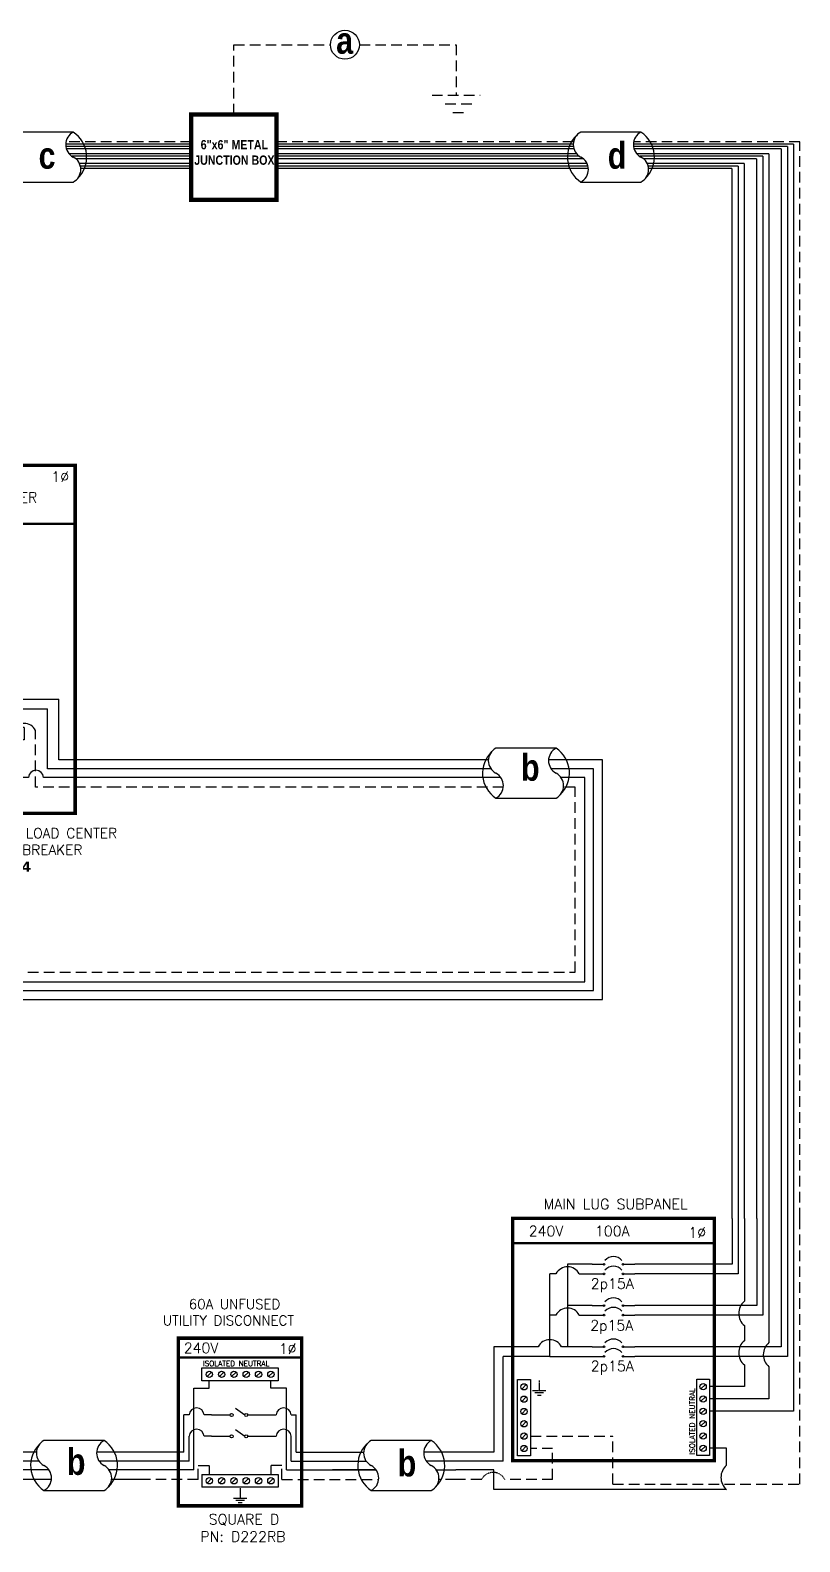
# Model space of a CAD drawing. Header units: feet. Extents: x 23528 to 24137, y 15295 to 15881.
# Drawn here: x 23865 to 24137, y 15347 to 15881 of the extents above; entities that cross this region are included whole.
import ezdxf

# ---------------------------------------------------------------- set-up
doc = ezdxf.new("R2010")
doc.units = ezdxf.units.FT
doc.header["$MEASUREMENT"] = 0
doc.linetypes.add('HIDDEN', pattern=[0.375, 0.25, -0.125])
for name, color, linetype in [('ONE LINE BLOCKS', 7, 'Continuous'), ('TABLES', 7, 'Continuous'), ('TEXT', 7, 'Continuous'), ('Z - TITLEBLOCK TXT', 7, 'Continuous')]:
    doc.layers.add(name, color=color, linetype=linetype)
doc.styles.add('ONE LINE TXT', font='techb___.ttf')
doc.styles.get("Standard").update_dxf_attribs({"font": 'simplex.shx'})

# ---------------------------------------------------------------- blocks, each defined once
blk = doc.blocks.new('*U4')
at = {"color": 7, "linetype": 'Continuous'}
for p, q in [((6.669, 2.433), (2.905, 2.433)), ((2.435, 1.711), (0, 1.711)), ((9.575, 1.711), (6.199, 1.711)), ((2.905, -0.69), (6.669, -0.69))]:
    blk.add_line(p, q, dxfattribs=at)
at = {"color": 10, "linetype": 'Continuous'}
for p, q in [((2.591, 1.149), (0, 1.149)), ((9.575, 1.149), (6.355, 1.149))]:
    blk.add_line(p, q, dxfattribs=at)
at = {"color": 253, "linetype": 'Continuous'}
for p, q in [((3.208, 0.611), (0, 0.611)), ((9.575, 0.611), (6.972, 0.611))]:
    blk.add_line(p, q, dxfattribs=at)
at = {"color": 7, "linetype": 'Continuous'}
for centre, start, end in [((3.942, 0.872), 133.97324, 236.42648), ((5.633, 0.872), 313.97324, 56.42648)]:
    blk.add_arc(centre, 1.874, start, end, dxfattribs=at)
at = {"layer": 'TEXT', "color": 92, "linetype": 'HIDDEN', "ltscale": 15}
for p, q in [((3.373, 0), (0, 0)), ((9.575, 0), (7.137, 0))]:
    blk.add_line(p, q, dxfattribs=at)
at = {"layer": 'Z - TITLEBLOCK TXT', "linetype": 'Continuous'}
for centre, start, end in [((3.315, 1.653), 117.66392, 242.33608), ((7.078, 1.653), 117.66392, 242.33608), ((2.496, 0.091), 297.66392, 62.33608), ((6.26, 0.091), 297.66392, 62.33608)]:
    blk.add_arc(centre, 0.882, start, end, dxfattribs=at)
blk = doc.blocks.new('*U8')
at = {"layer": 'ONE LINE BLOCKS', "linetype": 'Continuous'}
h = blk.add_hatch(color=1, dxfattribs=at)
h.dxf.hatch_style = 1
edge = h.paths.add_edge_path()
edge.add_arc((52.27, 75.95), 0.291, 0, 360)
h = blk.add_hatch(color=1, dxfattribs=at)
h.dxf.hatch_style = 1
edge = h.paths.add_edge_path()
edge.add_arc((58.94, 75.95), 0.291, 0, 360)
h = blk.add_hatch(color=1, dxfattribs=at)
h.dxf.hatch_style = 1
edge = h.paths.add_edge_path()
edge.add_arc((52.27, 72.57), 0.291, 0, 360)
h = blk.add_hatch(color=1, dxfattribs=at)
h.dxf.hatch_style = 1
edge = h.paths.add_edge_path()
edge.add_arc((58.94, 72.57), 0.291, 0, 360)
h = blk.add_hatch(color=1, dxfattribs=at)
h.dxf.hatch_style = 1
edge = h.paths.add_edge_path()
edge.add_arc((52.27, 61.39), 0.291, 0, 360)
h = blk.add_hatch(color=1, dxfattribs=at)
h.dxf.hatch_style = 1
edge = h.paths.add_edge_path()
edge.add_arc((58.94, 61.39), 0.291, 0, 360)
h = blk.add_hatch(color=1, dxfattribs=at)
h.dxf.hatch_style = 1
edge = h.paths.add_edge_path()
edge.add_arc((52.27, 58.01), 0.291, 0, 360)
h = blk.add_hatch(color=1, dxfattribs=at)
h.dxf.hatch_style = 1
edge = h.paths.add_edge_path()
edge.add_arc((58.94, 58.01), 0.291, 0, 360)
h = blk.add_hatch(color=1, dxfattribs=at)
h.dxf.hatch_style = 1
edge = h.paths.add_edge_path()
edge.add_arc((52.27, 46.83), 0.291, 0, 360)
h = blk.add_hatch(color=1, dxfattribs=at)
h.dxf.hatch_style = 1
edge = h.paths.add_edge_path()
edge.add_arc((52.27, 43.45), 0.291, 0, 360)
h = blk.add_hatch(color=1, dxfattribs=at)
h.dxf.hatch_style = 1
edge = h.paths.add_edge_path()
edge.add_arc((58.94, 46.83), 0.291, 0, 360)
h = blk.add_hatch(color=1, dxfattribs=at)
h.dxf.hatch_style = 1
edge = h.paths.add_edge_path()
edge.add_arc((58.94, 43.45), 0.291, 0, 360)
at = {"color": 7, "linetype": 'Continuous'}
for p, q in [((97.46, 92.13), (97.46, 75.95)), ((106.16, 92.13), (106.16, 61.39)), ((114.86, 92.13), (114.86, 46.83)), ((48.07, 75.95), (39.41, 75.95)), ((39.41, 75.95), (39.41, 61.39)), ((97.46, 75.95), (63.14, 75.95)), ((48.07, 61.39), (39.41, 61.39)), ((39.41, 61.39), (39.41, 46.83)), ((106.16, 61.39), (63.14, 61.39)), ((29, 46.83), (13.32, 46.83)), ((13.32, 46.83), (13.32, 9.66)), ((48.07, 46.83), (37.24, 46.83)), ((114.86, 46.83), (63.14, 46.83)), ((13.32, 9.66), (0, 9.66))]:
    blk.add_line(p, q, dxfattribs=at)
at = {"color": 10, "linetype": 'Continuous'}
for p, q in [((99.63, 92.13), (99.63, 72.57)), ((108.33, 92.13), (108.33, 58.01)), ((117.03, 92.13), (117.03, 43.45)), ((33.12, 58.01), (33.12, 72.57)), ((35.29, 72.57), (33.12, 72.57)), ((43.53, 72.57), (48.07, 72.57)), ((99.63, 72.57), (63.14, 72.57)), ((33.12, 43.45), (33.12, 58.01)), ((35.29, 58.01), (33.12, 58.01)), ((43.53, 58.01), (48.07, 58.01)), ((108.33, 58.01), (63.14, 58.01)), ((33.12, 43.45), (16.61, 43.45)), ((16.61, 6.49), (16.61, 43.45)), ((33.12, 43.45), (48.07, 43.45)), ((117.03, 43.45), (63.14, 43.45)), ((16.61, 6.49), (0, 6.49))]:
    blk.add_line(p, q, dxfattribs=at)
at = {"color": 253, "linetype": 'Continuous'}
for p, q in [((101.81, 92.13), (101.81, 62.88)), ((110.51, 92.13), (110.51, 48.32)), ((119.21, 92.13), (119.21, 24.07)), ((101.81, 54.32), (101.81, 48.99)), ((101.81, 40.44), (101.81, 32.77)), ((110.51, 39.76), (110.51, 28.42)), ((101.81, 32.77), (89.53, 32.77)), ((110.51, 28.42), (89.53, 28.42)), ((119.21, 24.07), (89.53, 24.07)), ((95.54, 11.02), (89.53, 11.02)), ((95.54, 5), (95.54, 11.02)), ((13.32, 3.45), (0, 3.45)), ((13.32, -3.56), (13.32, 3.45)), ((95.54, -3.56), (13.32, -3.56))]:
    blk.add_line(p, q, dxfattribs=at)
at = {"color": 10, "linetype": 'Continuous'}
for centre in [(39.41, 70.41), (39.41, 55.85)]:
    blk.add_arc(centre, 4.65, 27.6639, 152.3361, dxfattribs=at)
at = {"color": 253, "linetype": 'Continuous'}
for centre in [(105.39, 58.6), (105.39, 44.71), (114.09, 44.04), (99.12, 0.72)]:
    blk.add_arc(centre, 5.58, 129.9215, 230.0785, dxfattribs=at)
at = {"color": 7, "linetype": 'Continuous'}
blk.add_arc((33.12, 44.67), 4.65, 27.6639, 152.3361, dxfattribs=at)
at = {"layer": 'ONE LINE BLOCKS', "lineweight": 50}
blk.add_line((20.02, 83.43), (91.19, 83.43), dxfattribs=at)
at = {"layer": 'ONE LINE BLOCKS', "lineweight": 50, "const_width": 1.19}
blk.add_lwpolyline([(20.02, 6.67), (20.02, 92.13), (91.19, 92.13), (91.19, 6.67)], close=True, dxfattribs=at)
at = {"layer": 'TEXT', "color": 92, "linetype": 'HIDDEN', "ltscale": 15}
for p, q in [((121.38, -1.65), (121.38, 92.13)), ((26.29, 15.3), (55.38, 15.3)), ((34.13, 10.94), (26.29, 10.94)), ((34.13, 0), (34.13, 10.94)), ((55.38, -1.65), (55.38, 15.3)), ((9.01, 0), (0, 0)), ((34.13, 0), (17.25, 0)), ((55.38, -1.65), (121.38, -1.65))]:
    blk.add_line(p, q, dxfattribs=at)
at = {"layer": 'TEXT', "color": 92, "linetype": 'HIDDEN', "flags": 128}
for points in [[(29.4, 34.92), (29.4, 31.42)], [(27.06, 31.42), (31.74, 31.42)], [(30.93, 30.55), (27.87, 30.55)], [(30.12, 29.68), (28.68, 29.68)]]:
    blk.add_lwpolyline(points, dxfattribs=at)
at = {"layer": 'TEXT', "color": 92, "linetype": 'HIDDEN', "ltscale": 0.3}
blk.add_arc((13.13, -2.16), 4.65, 27.6639, 152.3361, dxfattribs=at)
at = {"layer": 'Z - TITLEBLOCK TXT', "color": 1, "linetype": 'Continuous'}
for p, q in [((21.75, 8.35), (21.75, 35.29)), ((21.75, 35.29), (26.29, 35.29)), ((26.29, 35.29), (26.29, 8.35)), ((84.99, 8.42), (84.99, 35.37)), ((84.99, 35.37), (89.53, 35.37)), ((89.53, 35.37), (89.53, 8.42)), ((26.29, 8.35), (21.75, 8.35)), ((89.53, 8.42), (84.99, 8.42))]:
    blk.add_line(p, q, dxfattribs=at)
at = {"layer": 'Z - TITLEBLOCK TXT', "color": 4, "linetype": 'Continuous'}
for p, q in [((24.81, 33.48), (23.24, 31.91)), ((88.04, 33.56), (86.47, 31.98)), ((24.81, 29.13), (23.24, 27.56)), ((88.04, 29.2), (86.47, 27.63)), ((24.81, 24.78), (23.24, 23.21)), ((88.04, 24.85), (86.47, 23.28)), ((24.81, 20.43), (23.24, 18.86)), ((24.81, 16.08), (23.24, 14.51)), ((88.04, 20.5), (86.47, 18.93)), ((88.04, 16.15), (86.47, 14.58)), ((24.81, 11.73), (23.24, 10.16)), ((88.04, 11.8), (86.47, 10.23))]:
    blk.add_line(p, q, dxfattribs=at)
at = {"layer": 'Z - TITLEBLOCK TXT', "color": 1, "linetype": 'Continuous', "flags": 128}
for points in [[(48.07, 75.95), (52.27, 75.95)], [(48.07, 75.95), (52.27, 75.95)], [(58.94, 75.95), (63.14, 75.95)], [(48.07, 72.57), (52.27, 72.57)], [(48.07, 72.57), (52.27, 72.57)], [(58.94, 72.57), (63.14, 72.57)], [(48.07, 61.39), (52.27, 61.39)], [(48.07, 61.39), (52.27, 61.39)], [(58.94, 61.39), (63.14, 61.39)], [(48.07, 58.01), (52.27, 58.01)], [(48.07, 58.01), (52.27, 58.01)], [(58.94, 58.01), (63.14, 58.01)], [(48.07, 46.83), (52.27, 46.83)], [(48.07, 46.83), (52.27, 46.83)], [(48.07, 43.45), (52.27, 43.45)], [(48.07, 43.45), (52.27, 43.45)], [(58.94, 46.83), (63.14, 46.83)], [(58.94, 43.45), (63.14, 43.45)]]:
    blk.add_lwpolyline(points, dxfattribs=at)
at = {"layer": 'Z - TITLEBLOCK TXT', "color": 1, "linetype": 'Continuous'}
for centre in [(52.27, 75.95), (58.94, 75.95), (52.27, 72.57), (58.94, 72.57), (52.27, 61.39), (58.94, 61.39), (52.27, 58.01), (58.94, 58.01), (52.27, 46.83), (52.27, 43.45), (58.94, 46.83), (58.94, 43.45)]:
    blk.add_circle(centre, 0.291, dxfattribs=at)
at = {"layer": 'Z - TITLEBLOCK TXT', "color": 4, "linetype": 'Continuous'}
for centre in [(24.02, 32.7), (87.26, 32.77), (24.02, 28.35), (87.26, 28.42), (24.02, 24), (87.26, 24.07), (24.02, 19.65), (24.02, 15.3), (87.26, 19.72), (87.26, 15.37), (24.02, 10.94), (87.26, 11.02)]:
    blk.add_circle(centre, 1.11, dxfattribs=at)
at = {"layer": 'Z - TITLEBLOCK TXT', "color": 1, "linetype": 'Continuous'}
for centre in [(55.6, 74.75), (55.6, 71.37), (55.6, 60.19), (55.6, 56.81), (55.6, 45.63), (55.6, 42.25)]:
    blk.add_arc(centre, 3.93, 40.3392, 139.6608, dxfattribs=at)
at = {"layer": 'TABLES', "color": 1, "linetype": 'Continuous'}
for p in [(47.57, 67.33), (47.4, 52.58), (47.57, 38.21)]:
    blk.add_text('2p15A', height=3.658, dxfattribs=at).set_placement(p)
at = {"layer": 'TABLES', "color": 4, "linetype": 'Continuous'}
blk.add_text('ISOLATED NEUTRAL', height=1.8743, rotation=90, dxfattribs=at).set_placement((84.33, 8.78))
at = {"layer": 'TEXT', "color": 1, "attachment_point": 5}
for s, width, gutter_width, insert, char_height in [('MAIN LUG SUBPANEL ', 62.3984, 7.17, (56.35, 97.2), 3.6576), ('240V', 0.1481, 0.75, (31.81, 87.69), 3.658), ('100A', 0.1481, 0.75, (55.19, 87.69), 3.658), ('1∅', 0.1481, 0.75, (85.17, 87.17), 3.658)]:
    blk.add_mtext_dynamic_manual_height_columns(s, width=width, gutter_width=gutter_width, heights=[0], dxfattribs=dict(at, insert=insert, char_height=char_height))
blk = doc.blocks.new('*U9')
at = {"layer": 'ONE LINE BLOCKS', "linetype": 'Continuous'}
h = blk.add_hatch(color=1, dxfattribs=at)
h.dxf.hatch_style = 1
edge = h.paths.add_edge_path()
edge.add_arc((-70.09, 79.71), 0.291, 0, 360)
h = blk.add_hatch(color=1, dxfattribs=at)
h.dxf.hatch_style = 1
edge = h.paths.add_edge_path()
edge.add_arc((-64.17, 79.71), 0.291, 0, 360)
h = blk.add_hatch(color=1, dxfattribs=at)
h.dxf.hatch_style = 1
edge = h.paths.add_edge_path()
edge.add_arc((-70.09, 73.04), 0.291, 0, 360)
h = blk.add_hatch(color=1, dxfattribs=at)
h.dxf.hatch_style = 1
edge = h.paths.add_edge_path()
edge.add_arc((-64.17, 73.04), 0.291, 0, 360)
h = blk.add_hatch(color=1, dxfattribs=at)
h.dxf.hatch_style = 1
edge = h.paths.add_edge_path()
edge.add_arc((-52.18, 67.09), 0.291, 0, 360)
h = blk.add_hatch(color=1, dxfattribs=at)
h.dxf.hatch_style = 1
edge = h.paths.add_edge_path()
edge.add_arc((-45.5, 67.09), 0.291, 0, 360)
h = blk.add_hatch(color=1, dxfattribs=at)
h.dxf.hatch_style = 1
edge = h.paths.add_edge_path()
edge.add_arc((-52.18, 63.72), 0.291, 0, 360)
h = blk.add_hatch(color=1, dxfattribs=at)
h.dxf.hatch_style = 1
edge = h.paths.add_edge_path()
edge.add_arc((-45.5, 63.72), 0.291, 0, 360)
h = blk.add_hatch(color=1, dxfattribs=at)
h.dxf.hatch_style = 1
edge = h.paths.add_edge_path()
edge.add_arc((-52.18, 57.69), 0.291, 0, 360)
h = blk.add_hatch(color=1, dxfattribs=at)
h.dxf.hatch_style = 1
edge = h.paths.add_edge_path()
edge.add_arc((-52.18, 54.31), 0.291, 0, 360)
h = blk.add_hatch(color=1, dxfattribs=at)
h.dxf.hatch_style = 1
edge = h.paths.add_edge_path()
edge.add_arc((-45.5, 57.69), 0.291, 0, 360)
h = blk.add_hatch(color=1, dxfattribs=at)
h.dxf.hatch_style = 1
edge = h.paths.add_edge_path()
edge.add_arc((-45.5, 54.31), 0.291, 0, 360)
h = blk.add_hatch(color=1, dxfattribs=at)
h.dxf.hatch_style = 1
edge = h.paths.add_edge_path()
edge.add_arc((-52.18, 48.29), 0.291, 0, 360)
h = blk.add_hatch(color=1, dxfattribs=at)
h.dxf.hatch_style = 1
edge = h.paths.add_edge_path()
edge.add_arc((-45.5, 48.29), 0.291, 0, 360)
h = blk.add_hatch(color=1, dxfattribs=at)
h.dxf.hatch_style = 1
edge = h.paths.add_edge_path()
edge.add_arc((-52.18, 44.91), 0.291, 0, 360)
h = blk.add_hatch(color=1, dxfattribs=at)
h.dxf.hatch_style = 1
edge = h.paths.add_edge_path()
edge.add_arc((-45.5, 44.91), 0.291, 0, 360)
h = blk.add_hatch(color=1, dxfattribs=at)
h.dxf.hatch_style = 1
edge = h.paths.add_edge_path()
edge.add_arc((-52.18, 38.89), 0.291, 0, 360)
h = blk.add_hatch(color=1, dxfattribs=at)
h.dxf.hatch_style = 1
edge = h.paths.add_edge_path()
edge.add_arc((-45.5, 38.89), 0.291, 0, 360)
h = blk.add_hatch(color=1, dxfattribs=at)
h.dxf.hatch_style = 1
edge = h.paths.add_edge_path()
edge.add_arc((-52.18, 35.51), 0.291, 0, 360)
h = blk.add_hatch(color=1, dxfattribs=at)
h.dxf.hatch_style = 1
edge = h.paths.add_edge_path()
edge.add_arc((-45.5, 35.51), 0.291, 0, 360)
h = blk.add_hatch(color=1, dxfattribs=at)
h.dxf.hatch_style = 1
edge = h.paths.add_edge_path()
edge.add_arc((-52.18, 31.06), 0.291, 0, 360)
h = blk.add_hatch(color=1, dxfattribs=at)
h.dxf.hatch_style = 1
edge = h.paths.add_edge_path()
edge.add_arc((-52.18, 27.68), 0.291, 0, 360)
h = blk.add_hatch(color=1, dxfattribs=at)
h.dxf.hatch_style = 1
edge = h.paths.add_edge_path()
edge.add_arc((-45.5, 31.06), 0.291, 0, 360)
h = blk.add_hatch(color=1, dxfattribs=at)
h.dxf.hatch_style = 1
edge = h.paths.add_edge_path()
edge.add_arc((-45.5, 27.68), 0.291, 0, 360)
at = {"color": 10, "linetype": 'Continuous'}
for p, q in [((-24.71, 6.49), (-24.71, 27.68)), ((-20.67, 27.68), (-20.67, 27.68)), ((-20.67, 27.68), (-20.67, 27.68)), ((0, 6.49), (-24.71, 6.49))]:
    blk.add_line(p, q, dxfattribs=at)
at = {"color": 7, "linetype": 'Continuous'}
for p, q in [((-20.69, 9.66), (-20.69, 31.06)), ((0, 9.66), (-20.69, 9.66))]:
    blk.add_line(p, q, dxfattribs=at)
at = {"color": 253, "linetype": 'Continuous'}
for p, q in [((-36.04, 12.29), (-37.2, 12.29)), ((-36.04, 3.45), (-36.04, 12.29)), ((-31.39, 3.45), (-36.04, 3.45)), ((0, 3.45), (-26.11, 3.45))]:
    blk.add_line(p, q, dxfattribs=at)
at = {"color": 7, "linetype": 'Continuous'}
blk.add_circle((-110.4, -15.26), 5.11, dxfattribs=at)
at = {"color": 253, "linetype": 'Continuous'}
blk.add_arc((-28.75, 3.3), 2.64, 3.2819, 176.7181, dxfattribs=at)
at = {"layer": 'ONE LINE BLOCKS', "lineweight": 50}
for p, q in [((-108.51, 134.89), (-108.51, 151.79)), ((-108.51, 151.79), (-89.65, 151.79)), ((-89.65, 151.79), (-89.65, 134.89)), ((-89.65, 134.89), (-108.51, 134.89)), ((-84.43, 92.98), (-14.91, 92.98))]:
    blk.add_line(p, q, dxfattribs=at)
at = {"layer": 'ONE LINE BLOCKS', "lineweight": 50, "const_width": 1.19}
for points in [[(-108.51, 134.89), (-108.51, 151.79), (-89.65, 151.79), (-89.65, 134.89)], [(-84.43, -9.3), (-84.43, 113.61), (-14.91, 113.61), (-14.91, -9.3)]]:
    blk.add_lwpolyline(points, close=True, dxfattribs=at)
at = {"layer": 'TEXT', "color": 92, "linetype": 'HIDDEN', "ltscale": 15}
for p, q in [((-77.46, 20.02), (-77.46, 16.57)), ((-37.13, 20.02), (-77.46, 20.02)), ((-77.46, 16.57), (-70.87, 16.57)), ((-28.89, 0), (-28.89, 20.02)), ((0, 0), (-28.89, 0)), ((-70.87, -0.83), (-110.4, -0.83)), ((-110.4, -0.83), (-110.4, -10.15)), ((-110.4, -20.38), (-110.4, -32.73))]:
    blk.add_line(p, q, dxfattribs=at)
at = {"layer": 'TEXT', "color": 92, "linetype": 'Continuous', "ltscale": 15}
blk.add_line((-41.74, -5.18), (-66.33, -5.18), dxfattribs=at)
at = {"layer": 'TEXT', "color": 92, "linetype": 'HIDDEN', "flags": 128}
for points in [[(-65.45, 5.69), (-60.77, 5.69)], [(-63.1, 9.2), (-63.11, 5.69)], [(-61.58, 4.83), (-64.64, 4.83)], [(-62.39, 3.96), (-63.82, 3.96)]]:
    blk.add_lwpolyline(points, dxfattribs=at)
at = {"layer": 'TEXT', "color": 92, "linetype": 'Continuous', "ltscale": 4, "flags": 128}
for points in [[(-118.88, -32.73), (-101.92, -32.73)], [(-104.86, -35.88), (-115.94, -35.88)], [(-107.8, -39.02), (-113, -39.02)]]:
    blk.add_lwpolyline(points, dxfattribs=at)
at = {"layer": 'TEXT', "linetype": 'Continuous'}
blk.add_circle((-99.08, 143.34), 7.15, dxfattribs=at)
at = {"layer": 'TEXT', "color": 92, "linetype": 'Continuous', "ltscale": 0.3}
blk.add_arc((-33.01, 17.86), 4.65, 27.6639, 152.3361, dxfattribs=at)
at = {"layer": 'Z - TITLEBLOCK TXT', "color": 253, "linetype": 'Continuous'}
for p, q in [((-104.8, 78.58), (-104.8, 134.89)), ((-75.86, 78.58), (-104.8, 78.58)), ((-75.86, 20.99), (-75.86, 78.58)), ((-32.91, 20.99), (-75.86, 20.99)), ((-32.91, 16.64), (-37.2, 16.64)), ((-32.91, 20.99), (-32.91, 16.64))]:
    blk.add_line(p, q, dxfattribs=at)
at = {"layer": 'Z - TITLEBLOCK TXT', "color": 10, "linetype": 'Continuous'}
for p, q in [((-99.08, 83.91), (-99.08, 134.89)), ((-70.09, 83.91), (-99.08, 83.91)), ((-70.09, 27.68), (-70.09, 68.84)), ((-66.04, 63.72), (-70.09, 63.72)), ((-56.38, 63.72), (-62.3, 63.72)), ((-66.04, 54.31), (-70.09, 54.31)), ((-56.38, 54.31), (-62.3, 54.31)), ((-66.04, 44.91), (-70.09, 44.91)), ((-56.38, 44.91), (-62.3, 44.91)), ((-66.04, 35.51), (-70.09, 35.51)), ((-56.38, 35.51), (-62.3, 35.51)), ((-56.38, 27.68), (-70.09, 27.68)), ((-41.31, 27.68), (-24.71, 27.68))]:
    blk.add_line(p, q, dxfattribs=at)
at = {"layer": 'Z - TITLEBLOCK TXT', "color": 7, "linetype": 'Continuous'}
for p, q in [((-93.24, 89.01), (-93.24, 134.89)), ((-93.24, 89.01), (-64.17, 89.01)), ((-64.17, 89.01), (-64.17, 83.91)), ((-64.17, 67.09), (-64.17, 68.84)), ((-64.17, 57.69), (-64.17, 67.09)), ((-64.17, 67.09), (-56.38, 67.09)), ((-56.38, 67.09), (-64.17, 67.09)), ((-64.17, 48.29), (-64.17, 57.69)), ((-64.17, 57.69), (-56.38, 57.69)), ((-56.38, 57.69), (-64.17, 57.69)), ((-64.17, 38.89), (-64.17, 48.29)), ((-64.17, 48.29), (-56.38, 48.29)), ((-56.38, 48.29), (-64.17, 48.29)), ((-64.17, 31.06), (-64.17, 38.89)), ((-64.17, 38.89), (-56.38, 38.89)), ((-56.38, 38.89), (-64.17, 38.89)), ((-56.38, 31.06), (-64.17, 31.06)), ((-41.31, 31.06), (-20.69, 31.06))]:
    blk.add_line(p, q, dxfattribs=at)
at = {"layer": 'Z - TITLEBLOCK TXT', "color": 1, "linetype": 'Continuous'}
for p, q in [((-70.87, -7.78), (-70.87, 19.17)), ((-70.87, 19.17), (-66.33, 19.17)), ((-66.33, 19.17), (-66.33, -7.78)), ((-41.74, -7.71), (-41.74, 19.24)), ((-41.74, 19.24), (-37.2, 19.24)), ((-37.2, 19.24), (-37.2, -7.71)), ((-66.33, -7.78), (-70.87, -7.78)), ((-37.2, -7.71), (-41.74, -7.71))]:
    blk.add_line(p, q, dxfattribs=at)
at = {"layer": 'Z - TITLEBLOCK TXT', "color": 4, "linetype": 'Continuous'}
for p, q in [((-67.81, 17.35), (-69.38, 15.78)), ((-38.69, 17.43), (-40.26, 15.85)), ((-67.81, 13), (-69.38, 11.43)), ((-38.69, 13.08), (-40.26, 11.5)), ((-67.81, 8.65), (-69.38, 7.08)), ((-38.69, 8.73), (-40.26, 7.15)), ((-67.81, 4.3), (-69.38, 2.73)), ((-38.69, 4.38), (-40.26, 2.8)), ((-38.69, 0.03), (-40.26, -1.55)), ((-67.81, -0.05), (-69.38, -1.62)), ((-67.81, -4.4), (-69.38, -5.97)), ((-38.69, -4.33), (-40.26, -5.9))]:
    blk.add_line(p, q, dxfattribs=at)
at = {"layer": 'Z - TITLEBLOCK TXT', "color": 1, "linetype": 'Continuous', "flags": 128}
for points in [[(-70.09, 83.91), (-70.09, 79.71)], [(-70.09, 83.91), (-70.09, 79.71)], [(-64.17, 83.91), (-64.17, 79.71)], [(-64.17, 83.91), (-64.17, 79.71)], [(-70.09, 73.04), (-70.09, 68.84)], [(-64.17, 73.04), (-64.17, 68.84)], [(-56.38, 67.09), (-52.18, 67.09)], [(-56.38, 67.09), (-52.18, 67.09)], [(-45.5, 67.09), (-41.31, 67.09)], [(-56.38, 63.72), (-52.18, 63.72)], [(-56.38, 63.72), (-52.18, 63.72)], [(-45.5, 63.72), (-41.31, 63.72)], [(-56.38, 57.69), (-52.18, 57.69)], [(-56.38, 57.69), (-52.18, 57.69)], [(-56.38, 54.31), (-52.18, 54.31)], [(-56.38, 54.31), (-52.18, 54.31)], [(-45.5, 57.69), (-41.31, 57.69)], [(-45.5, 54.31), (-41.31, 54.31)], [(-56.38, 48.29), (-52.18, 48.29)], [(-56.38, 48.29), (-52.18, 48.29)], [(-45.5, 48.29), (-41.31, 48.29)], [(-56.38, 44.91), (-52.18, 44.91)], [(-56.38, 44.91), (-52.18, 44.91)], [(-45.5, 44.91), (-41.31, 44.91)], [(-56.38, 38.89), (-52.18, 38.89)], [(-56.38, 38.89), (-52.18, 38.89)], [(-45.5, 38.89), (-41.31, 38.89)], [(-56.38, 35.51), (-52.18, 35.51)], [(-56.38, 35.51), (-52.18, 35.51)], [(-45.5, 35.51), (-41.31, 35.51)], [(-56.38, 31.06), (-52.18, 31.06)], [(-56.38, 31.06), (-52.18, 31.06)], [(-56.38, 27.68), (-52.18, 27.68)], [(-56.38, 27.68), (-52.18, 27.68)], [(-45.5, 31.06), (-41.31, 31.06)], [(-45.5, 27.68), (-41.31, 27.68)]]:
    blk.add_lwpolyline(points, dxfattribs=at)
at = {"layer": 'Z - TITLEBLOCK TXT', "color": 1, "linetype": 'Continuous'}
for centre in [(-70.09, 79.71), (-64.17, 79.71), (-70.09, 73.04), (-64.17, 73.04), (-52.18, 67.09), (-45.5, 67.09), (-52.18, 63.72), (-45.5, 63.72), (-52.18, 57.69), (-52.18, 54.31), (-45.5, 57.69), (-45.5, 54.31), (-52.18, 48.29), (-45.5, 48.29), (-52.18, 44.91), (-45.5, 44.91), (-52.18, 38.89), (-45.5, 38.89), (-52.18, 35.51), (-45.5, 35.51), (-52.18, 31.06), (-52.18, 27.68), (-45.5, 31.06), (-45.5, 27.68)]:
    blk.add_circle(centre, 0.291, dxfattribs=at)
at = {"layer": 'Z - TITLEBLOCK TXT', "color": 4, "linetype": 'Continuous'}
for centre in [(-68.6, 16.57), (-39.47, 16.64), (-68.6, 12.22), (-39.47, 12.29), (-68.6, 7.87), (-39.47, 7.94), (-68.6, 3.52), (-68.6, -0.83), (-39.47, 3.59), (-39.47, -0.76), (-68.6, -5.18), (-39.47, -5.11)]:
    blk.add_circle(centre, 1.11, dxfattribs=at)
at = {"layer": 'Z - TITLEBLOCK TXT', "color": 1, "linetype": 'Continuous'}
for centre, start, end in [((-71.28, 76.38), 310.3392, 49.6608), ((-65.36, 76.38), 310.3392, 49.6608), ((-48.84, 65.9), 40.3392, 139.6608), ((-48.84, 62.52), 40.3392, 139.6608), ((-48.84, 56.5), 40.3392, 139.6608), ((-48.84, 53.12), 40.3392, 139.6608), ((-48.84, 47.1), 40.3392, 139.6608), ((-48.84, 43.72), 40.3392, 139.6608), ((-48.84, 37.69), 40.3392, 139.6608), ((-48.84, 34.31), 40.3392, 139.6608), ((-48.84, 29.86), 40.3392, 139.6608), ((-48.84, 26.48), 40.3392, 139.6608)]:
    blk.add_arc(centre, 3.93, start, end, dxfattribs=at)
at = {"layer": 'Z - TITLEBLOCK TXT', "color": 10, "linetype": 'Continuous'}
for centre in [(-64.17, 63.61), (-64.17, 54.21), (-64.17, 44.8), (-64.17, 35.4)]:
    blk.add_arc(centre, 1.87, 3.2937, 176.7063, dxfattribs=at)
at = {"layer": 'TABLES', "color": 1, "linetype": 'Continuous'}
blk.add_text('NEUTRAL', height=3.658, rotation=90, dxfattribs=at).set_placement((-42.4, -4.09))
at = {"layer": 'TEXT', "color": 1}
for s, p in [('EXISTING', (-134.76, 151.1)), ('120/240V', (-136.78, 144.52)), ('UTILITY', (-132.82, 138.61)), ('METER', (-131.72, 132.71))]:
    blk.add_text(s, height=3.543, dxfattribs=at).set_placement(p)
at = {"layer": 'TEXT', "color": 1, "attachment_point": 5}
for s, width, gutter_width, heights, insert, char_height in [('240V', 0.1481, 0.75, [0], (-74.92, 109.56), 3.658), ('1∅', 0.1481, 0.75, [0], (-20.22, 109.56), 3.658), ('0A MAIN BREAKER\\P0A BUSBAR', 94.6859, 0.75, [0], (-50.38, 99.17), 3.6576), ('2p0A', 0.1481, 0.75, [0], (-59.53, 76.34), 3.658), ('2p#A', 0.1481, 0.75, [0], (-55.05, 24.24), 3.658), ('EXISTING MAIN BREAKER LOAD CENTER\\P2p##A BACK FEED BREAKER\\P{\\fVerdana|b1|i0|c0|p34;NEC 690.64}', 140.5774, 97.94, [58.72], (-46.13, -22.19), 3.5433)]:
    blk.add_mtext_dynamic_manual_height_columns(s, width=width, gutter_width=gutter_width, heights=heights, dxfattribs=dict(at, insert=insert, char_height=char_height))
at = {"layer": 'Z - TITLEBLOCK TXT', "color": 253, "linetype": 'Continuous', "style": 'ONE LINE TXT'}
blk.add_text('M', height=9.38, dxfattribs=at).set_placement((-103.64, 138.62))
at = {"layer": 'Z - TITLEBLOCK TXT', "color": 1, "linetype": 'Continuous', "insert": (-113.36, -9.32), "char_height": 9.3833, "attachment_point": 1, "style": 'ONE LINE TXT'}
blk.add_mtext_dynamic_manual_height_columns('{\\W1;\\C256;a}', width=0.1385, gutter_width=2.13, heights=[0], dxfattribs=at)
blk = doc.blocks.new('M_UTILITY DISCONNECT')
at = {"color": 253, "linetype": 'Continuous'}
for p, q in [((-47.96, 3.45), (-47.96, 32.21)), ((-47.96, 32.21), (-42.47, 32.21)), ((-42.47, 32.21), (-42.47, 34.82)), ((-20.72, 32.21), (-20.72, 34.82)), ((-15.23, 32.21), (-20.72, 32.21)), ((-15.23, 3.45), (-15.23, 32.21)), ((-47.96, 3.45), (-63.19, 3.45)), ((-15.23, 3.45), (0, 3.45))]:
    blk.add_line(p, q, dxfattribs=at)
at = {"color": 7, "linetype": 'Continuous'}
for p, q in [((-51.46, 9.66), (-51.46, 22.77)), ((-49.6, 22.77), (-51.46, 22.77)), ((-41.69, 22.77), (-44.32, 22.77)), ((-21.5, 22.77), (-18.87, 22.77)), ((-13.59, 22.77), (-11.73, 22.77)), ((-11.73, 9.66), (-11.73, 22.77)), ((-51.46, 9.66), (-63.19, 9.66)), ((-11.73, 9.66), (0, 9.66))]:
    blk.add_line(p, q, dxfattribs=at)
at = {"color": 10, "linetype": 'Continuous'}
for p, q in [((-49.6, 6.49), (-49.6, 15.24)), ((-41.69, 15.24), (-44.32, 15.24)), ((-21.5, 15.24), (-18.87, 15.24)), ((-13.59, 6.49), (-13.59, 15.24)), ((-49.6, 6.49), (-63.19, 6.49)), ((-13.59, 6.49), (0, 6.49))]:
    blk.add_line(p, q, dxfattribs=at)
at = {"color": 7, "linetype": 'Continuous'}
for centre in [(-46.96, 22.62), (-16.23, 22.62)]:
    blk.add_arc(centre, 2.64, 3.2819, 176.7181, dxfattribs=at)
at = {"color": 10, "linetype": 'Continuous'}
for centre in [(-46.96, 15.08), (-16.23, 15.08)]:
    blk.add_arc(centre, 2.64, 3.2819, 176.7181, dxfattribs=at)
at = {"layer": 'ONE LINE BLOCKS', "lineweight": 50}
blk.add_line((-53.41, 43.1), (-9.8, 43.1), dxfattribs=at)
at = {"layer": 'ONE LINE BLOCKS', "lineweight": 50, "const_width": 1.19}
blk.add_lwpolyline([(-53.41, -9.3), (-53.41, 49.88), (-9.8, 49.88), (-9.8, -9.3)], close=True, dxfattribs=at)
at = {"layer": 'TEXT', "color": 92, "linetype": 'HIDDEN', "ltscale": 15}
for p, q in [((-46.38, 0), (-63.19, 0)), ((-46.38, 0), (-46.38, 4.94)), ((-46.38, 4.94), (-42.47, 4.94)), ((-42.47, 4.94), (-42.47, 1.8)), ((-16.81, 4.94), (-20.72, 4.94)), ((-20.72, 4.94), (-20.72, 1.8)), ((-16.81, 0), (-16.81, 4.94)), ((-16.81, 0), (0, 0))]:
    blk.add_line(p, q, dxfattribs=at)
at = {"layer": 'TEXT', "color": 92, "linetype": 'Continuous', "flags": 128}
for points in [[(-31.59, -3.07), (-31.6, -6.57)], [(-33.94, -6.57), (-29.25, -6.57)], [(-30.07, -7.44), (-33.13, -7.44)], [(-30.88, -8.3), (-32.31, -8.3)]]:
    blk.add_lwpolyline(points, dxfattribs=at)
at = {"layer": 'Z - TITLEBLOCK TXT', "color": 1, "linetype": 'Continuous'}
for p, q in [((-45.07, 34.82), (-45.07, 39.36)), ((-45.07, 39.36), (-18.12, 39.36)), ((-18.12, 39.36), (-18.12, 34.82)), ((-18.12, 34.82), (-45.07, 34.82)), ((-41.69, 22.77), (-35.12, 22.77)), ((-33.23, 25.22), (-29.96, 22.78)), ((-28.88, 22.77), (-21.5, 22.77)), ((-33.23, 17.69), (-29.96, 15.24)), ((-41.69, 15.24), (-35.12, 15.24)), ((-28.88, 15.24), (-21.5, 15.23)), ((-45.07, 1.8), (-18.12, 1.8)), ((-45.07, 1.8), (-45.07, -2.74)), ((-18.12, 1.8), (-18.12, -2.74)), ((-18.12, -2.74), (-45.07, -2.74))]:
    blk.add_line(p, q, dxfattribs=at)
at = {"layer": 'Z - TITLEBLOCK TXT', "color": 4, "linetype": 'Continuous'}
for p, q in [((-41.69, 37.87), (-43.26, 36.3)), ((-37.34, 37.87), (-38.91, 36.3)), ((-32.98, 37.87), (-34.56, 36.3)), ((-28.63, 37.87), (-30.21, 36.3)), ((-24.28, 37.87), (-25.86, 36.3)), ((-19.93, 37.87), (-21.51, 36.3)), ((-41.69, 0.32), (-43.26, -1.26)), ((-37.34, 0.32), (-38.91, -1.26)), ((-32.98, 0.32), (-34.56, -1.26)), ((-28.63, 0.32), (-30.21, -1.26)), ((-24.28, 0.32), (-25.86, -1.26)), ((-19.93, 0.32), (-21.51, -1.26))]:
    blk.add_line(p, q, dxfattribs=at)
for centre in [(-42.47, 37.09), (-38.12, 37.09), (-33.77, 37.09), (-29.42, 37.09), (-25.07, 37.09), (-20.72, 37.09), (-42.47, -0.47), (-38.12, -0.47), (-33.77, -0.47), (-29.42, -0.47), (-25.07, -0.47), (-20.72, -0.47)]:
    blk.add_circle(centre, 1.11, dxfattribs=at)
at = {"layer": 'Z - TITLEBLOCK TXT', "color": 1, "linetype": 'Continuous'}
for centre in [(-34.58, 22.77), (-29.42, 22.77), (-34.58, 15.24), (-29.42, 15.24)]:
    blk.add_circle(centre, 0.541, dxfattribs=at)
at = {"layer": 'TABLES', "color": 4, "linetype": 'Continuous'}
blk.add_text('ISOLATED NEUTRAL', height=1.8743, dxfattribs=at).set_placement((-44.71, 40.01))
at = {"layer": 'TEXT', "color": 1}
for s, width, gutter_width, heights, insert, char_height, attachment_point in [('\\A1;\\pi12.968; 60A UNFUSED \\P\\pi6.1418;UTILITY DISCONNECT', 64.922, 0, [82.18], (-65.01, 63.62), 3.4544, 1), ('240V', 0.1481, 0.75, [0], (-45.35, 46.44), 3.658, 5), ('1∅', 0.1481, 0.75, [0], (-14.78, 46.14), 3.658, 5), ('\\A1;\\pi11.999,t30.287;SQUARE D\\P\\pi9.0377,t27.326;PN: D222RB', 51.6906, 0.203, [45.94], (-54.67, -12.23), 3.6576, 1)]:
    blk.add_mtext_dynamic_manual_height_columns(s, width=width, gutter_width=gutter_width, heights=heights, dxfattribs=dict(at, insert=insert, char_height=char_height, attachment_point=attachment_point))

msp = doc.modelspace()

# ---------------------------------------------------------------- linework, layer by layer
at = {"color": 7, "linetype": 'Continuous'}
for p, q in [((23880.54, 15844.74), (23859.3, 15844.74)), ((24080.98, 15844.74), (24059.74, 15844.74)), ((24121.82, 15835.32), (24121.82, 15461.27)), ((24130.52, 15838.76), (24130.52, 15461.27)), ((24113.12, 15831.88), (24113.12, 15461.27)), ((23859.3, 15827.11), (23880.54, 15827.11)), ((24059.74, 15827.11), (24080.98, 15827.11)), ((24051.01, 15627.26), (24029.76, 15627.26)), ((24027.11, 15623.18), (23896.13, 15623.18)), ((24067.41, 15623.18), (24048.35, 15623.18)), ((24067.41, 15538.57), (24067.41, 15623.18)), ((24029.76, 15609.63), (24051.01, 15609.63)), ((23778.6, 15538.57), (24067.41, 15538.57)), ((24006.96, 15382.87), (23985.72, 15382.87)), ((23969.76, 15378.8), (23983.06, 15378.8)), ((24015.67, 15378.8), (24004.31, 15378.8)), ((23985.72, 15365.25), (24006.96, 15365.25))]:
    msp.add_line(p, q, dxfattribs=at)
at = {"color": 253, "linetype": 'Continuous'}
for p, q in [((23922.19, 15840.48), (23877.88, 15840.48)), ((24057.07, 15840.48), (23952.29, 15840.48)), ((24134.87, 15840.48), (24078.32, 15840.48)), ((24134.87, 15840.48), (24134.87, 15461.27)), ((23922.19, 15837.04), (23879.12, 15837.04)), ((24058.31, 15837.04), (23952.29, 15837.04)), ((24126.17, 15837.04), (24079.56, 15837.04)), ((24126.17, 15837.04), (24126.17, 15461.27)), ((23922.19, 15833.6), (23882.75, 15833.6)), ((24061.94, 15833.6), (23952.29, 15833.6)), ((24117.47, 15833.6), (24083.19, 15833.6)), ((24117.47, 15833.6), (24117.47, 15461.27)), ((24031.47, 15616.97), (23896.13, 15616.97)), ((24061.19, 15616.97), (24052.72, 15616.97)), ((24061.19, 15544.79), (24061.19, 15616.97)), ((23772.38, 15544.79), (24061.19, 15544.79)), ((23966.25, 15372.59), (23987.43, 15372.59)), ((23987.43, 15372.59), (23972.1, 15372.59)), ((24008.67, 15372.59), (24015.67, 15372.59))]:
    msp.add_line(p, q, dxfattribs=at)
at = {"color": 10, "linetype": 'Continuous'}
for p, q in [((23922.19, 15839.62), (23877.93, 15839.62)), ((23922.19, 15836.18), (23880.11, 15836.18)), ((24057.12, 15839.62), (23952.29, 15839.62)), ((24059.3, 15836.18), (23952.29, 15836.18)), ((24132.7, 15839.62), (24078.36, 15839.62)), ((24124, 15836.18), (24080.54, 15836.18)), ((24124, 15836.18), (24124, 15461.27)), ((24132.7, 15839.62), (24132.7, 15461.27)), ((23922.19, 15832.74), (23883.05, 15832.74)), ((24062.25, 15832.74), (23952.29, 15832.74)), ((24115.3, 15832.74), (24083.49, 15832.74)), ((24115.3, 15832.74), (24115.3, 15461.27)), ((24027.99, 15620.01), (23896.13, 15620.01)), ((24064.23, 15620.01), (24049.23, 15620.01)), ((24064.23, 15541.75), (24064.23, 15620.01)), ((23775.42, 15541.75), (24064.23, 15541.75)), ((23967.89, 15375.63), (23983.94, 15375.63)), ((24015.67, 15375.63), (24005.19, 15375.63))]:
    msp.add_line(p, q, dxfattribs=at)
at = {"linetype": 'Continuous'}
for p, q in [((23922.19, 15838.76), (23878.13, 15838.76)), ((23922.19, 15835.32), (23881.44, 15835.32)), ((24057.32, 15838.76), (23952.29, 15838.76)), ((24060.63, 15835.32), (23952.29, 15835.32)), ((24130.52, 15838.76), (24078.57, 15838.76)), ((24121.82, 15835.32), (24081.88, 15835.32)), ((23922.19, 15831.88), (23883.19, 15831.88)), ((24062.39, 15831.88), (23952.29, 15831.88)), ((24113.12, 15831.88), (24083.63, 15831.88))]:
    msp.add_line(p, q, dxfattribs=at)
at = {"color": 7, "linetype": 'Continuous'}
msp.add_circle((23976.47, 15875.57), 5.11, dxfattribs=at)
for centre, start, end in [((23874.69, 15835.92), 313.9732, 56.4265), ((24065.59, 15835.92), 133.9732, 236.4265), ((24075.13, 15835.92), 313.9732, 56.4265), ((24045.16, 15618.44), 313.9732, 56.4265), ((24035.61, 15618.44), 133.9732, 236.4265), ((23991.57, 15374.06), 133.9732, 236.4265), ((24001.11, 15374.06), 313.9732, 56.4265)]:
    msp.add_arc(centre, 10.58, start, end, dxfattribs=at)
at = {"layer": 'ONE LINE BLOCKS', "lineweight": 50, "const_width": 1.53}
msp.add_lwpolyline([(23952.29, 15820.87), (23922.19, 15820.87), (23922.19, 15850.97), (23952.29, 15850.97)], close=True, dxfattribs=at)
at = {"layer": 'TEXT', "color": 92, "linetype": 'HIDDEN', "ltscale": 15}
for p, q in [((23937.24, 15850.97), (23937.24, 15875.57)), ((23937.24, 15875.57), (23971.35, 15875.57)), ((23981.58, 15875.57), (24015.69, 15875.57)), ((24015.69, 15875.57), (24015.69, 15857.78)), ((23922.19, 15841.34), (23877.98, 15841.34)), ((24057.17, 15841.34), (23952.29, 15841.34)), ((24137.05, 15841.34), (24078.42, 15841.34)), ((24137.05, 15461.27), (24137.05, 15841.34)), ((24032.4, 15613.52), (23896.13, 15613.52)), ((24057.75, 15613.52), (24053.65, 15613.52)), ((24057.75, 15548.23), (24057.75, 15613.52)), ((23768.93, 15548.23), (24057.75, 15548.23)), ((23971.03, 15369.14), (23988.36, 15369.14)), ((24015.67, 15369.14), (24009.6, 15369.14)), ((24015.67, 15369.14), (24015.67, 15369.14))]:
    msp.add_line(p, q, dxfattribs=at)
at = {"layer": 'TEXT', "color": 92, "linetype": 'HIDDEN', "ltscale": 15, "flags": 128}
for points in [[(24007.21, 15857.78), (24024.17, 15857.78)], [(24021.23, 15854.64), (24010.15, 15854.64)], [(24018.29, 15851.49), (24013.09, 15851.49)]]:
    msp.add_lwpolyline(points, dxfattribs=at)
at = {"layer": 'Z - TITLEBLOCK TXT', "linetype": 'Continuous'}
for centre, start, end in [((23882.85, 15840.33), 117.6639, 242.3361), ((24062.05, 15840.33), 117.6639, 242.3361), ((24083.29, 15840.33), 117.6639, 242.3361), ((23878.23, 15831.52), 297.6639, 62.3361), ((24057.43, 15831.52), 297.6639, 62.3361), ((24078.67, 15831.52), 297.6639, 62.3361), ((24032.07, 15622.85), 117.6639, 242.3361), ((24053.32, 15622.85), 117.6639, 242.3361), ((24027.45, 15614.04), 297.6639, 62.3361), ((24048.7, 15614.04), 297.6639, 62.3361), ((23988.03, 15378.47), 117.6639, 242.3361), ((24009.27, 15378.47), 117.6639, 242.3361), ((23983.41, 15369.65), 297.6639, 62.3361), ((24004.65, 15369.65), 297.6639, 62.3361)]:
    msp.add_arc(centre, 4.98, start, end, dxfattribs=at)

# ---------------------------------------------------------------- block references
at = {"color": 7}
for name, p in [('*U9', (23896.13, 15613.52)), ('M_UTILITY DISCONNECT', (23971.03, 15369.14))]:
    msp.add_blockref(name, p, dxfattribs=at)
msp.add_blockref('*U8', (24015.67, 15369.14))
at = {"color": 155, "true_color": 0x647190, "xscale": 5.644441731736358, "yscale": 5.644441731736358, "zscale": 5.644441731736358}
msp.add_blockref('*U4', (23853.8, 15369.14), dxfattribs=at)

# ---------------------------------------------------------------- texts
at = {"layer": 'ONE LINE BLOCKS', "color": 1, "linetype": 'Continuous', "insert": (23937.43, 15841.93), "char_height": 3.2756, "width": 28.3929, "attachment_point": 2, "style": 'ONE LINE TXT'}
msp.add_mtext('6"x6" METAL JUNCTION BOX  ', dxfattribs=at)
at = {"layer": 'Z - TITLEBLOCK TXT', "color": 1, "linetype": 'Continuous', "char_height": 9.3833, "attachment_point": 1, "style": 'ONE LINE TXT'}
for s, insert in [('{\\W1;\\C256;a}', (23973.37, 15881.76)), ('{\\W1;\\C256;d}', (24069.26, 15841.17)), ('{\\W1;\\C256;c}', (23868.31, 15841.17)), ('{\\W1;\\C256;b}', (24038.62, 15625.15)), ('{\\W1;\\C256;b}', (23878.28, 15380.14)), ('{\\W1;\\C256;b}', (23995.08, 15379.59))]:
    msp.add_mtext_dynamic_manual_height_columns(s, width=0.1385, gutter_width=2.13, heights=[0], dxfattribs=dict(at, insert=insert))

doc.saveas('drawing.dxf')
